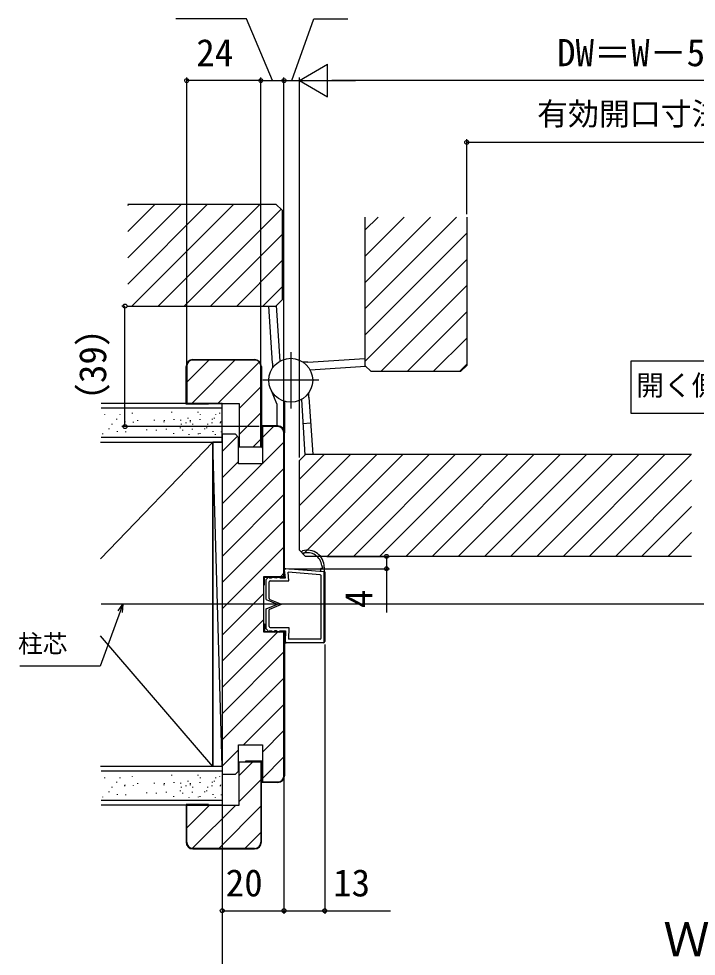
# Model space of a CAD drawing. Units: millimetres, scale not verified. Extents: x -525 to 525, y -783 to 779.
# Drawn here: x -148.4 to 71, y -518.1 to -214.7 of the extents above; entities that cross this region are included whole.
import ezdxf
from ezdxf.enums import TextEntityAlignment as Align

# ---------------------------------------------------------------- set-up
doc = ezdxf.new("R2010")
doc.units = ezdxf.units.MM
doc.header["$LTSCALE"] = 4
for name, color, linetype in [('0-2_USER1', 3, 'Continuous'), ('0-3_YKK_11', 7, 'Continuous'), ('0-4_YKK_12', 2, 'Continuous'), ('0-5_YKK_13', 4, 'Continuous'), ('0-7_YKK_D', 6, 'Continuous'), ('0-9_YSS_K', 3, 'Continuous'), ('0-A_YSS_KE', 3, 'Continuous')]:
    doc.layers.add(name, color=color, linetype=linetype)
doc.styles.add('ＭＳ ゴシック', font='')
doc.styles.get('ＭＳ ゴシック').set_extended_font_data('MS Gothic')

msp = doc.modelspace()

# ---------------------------------------------------------------- linework, layer by layer
at = {"layer": '0-2_USER1'}
msp.add_lwpolyline([(85.81, -325.412), (85.81, -342.424), (49.969, -342.424), (49.969, -325.412)], close=True, dxfattribs=at)
at = {"layer": '0-3_YKK_11'}
for points in [[(-64.5, -346.68), (-69.5, -346.68), (-69.5, -358.68), (-77.2, -358.68), (-77.2, -350.18), (-78.2, -349.18), (-82.5, -349.18)], [(-64.5, -346.48), (-69.7, -346.48), (-69.7, -353.48), (-69.5, -353.48)], [(-62.5, -459.68), (-62.5, -413.18), (-69, -413.18), (-69, -395.18), (-62.5, -395.18), (-62.5, -348.68)], [(-69, -397.88), (-68.8, -397.88), (-68.8, -395.38), (-62.3, -395.38), (-62.3, -348.68)], [(-82.5, -349.18), (-82.5, -459.18), (-78.2, -459.18), (-77.2, -458.18), (-77.2, -449.68), (-69.5, -449.68), (-69.5, -461.68), (-64.5, -461.68)], [(-69, -410.48), (-68.8, -410.48), (-68.8, -412.98), (-62.3, -412.98), (-62.3, -459.68)], [(-64.5, -461.88), (-69.7, -461.88), (-69.7, -454.88), (-69.5, -454.88)]]:
    msp.add_lwpolyline(points, dxfattribs=at)
for centre, radius, start, end in [((-64.5, -348.68), 2.2, 0.00001, 89.99999), ((-64.5, -348.68), 2, 0.00001, 89.99999), ((-64.5, -459.68), 2, 270.00001, 359.99999), ((-64.5, -459.68), 2.2, 270.00001, 359.99999)]:
    msp.add_arc(centre, radius, start, end, dxfattribs=at)
at = {"layer": '0-4_YKK_12'}
for p, q in [((-113.1, -274.682), (-65.1, -274.682)), ((-113.1, -275.086), (-112.695, -274.682)), ((-113.1, -283.571), (-104.21, -274.682)), ((-113.1, -292.057), (-95.725, -274.682)), ((-113.1, -300.542), (-87.24, -274.682)), ((-111.754, -307.682), (-78.754, -274.682)), ((-103.269, -307.682), (-70.269, -274.682)), ((-63.1, -276.682), (-65.1, -274.682)), ((-94.784, -307.682), (-63.442, -276.34)), ((-63.1, -276.682), (-63.1, -305.682)), ((-36.3, -278.882), (-36.3, -326.882)), ((-36.3, -283.139), (-32.043, -278.882)), ((-36.3, -291.624), (-23.557, -278.882)), ((-36.3, -300.11), (-15.072, -278.882)), ((-36.3, -308.595), (-6.587, -278.882)), ((-3.3, -278.882), (-3.3, -326.882)), ((-86.298, -307.682), (-63.1, -284.483)), ((-36.3, -317.08), (-3.3, -284.08)), ((-77.813, -307.682), (-63.1, -292.968)), ((-36.3, -325.565), (-3.3, -292.565)), ((-69.328, -307.682), (-63.1, -301.454)), ((-31.131, -328.882), (-3.3, -301.051)), ((-63.1, -305.682), (-65.1, -307.682)), ((-113.1, -307.682), (-65.1, -307.682)), ((-22.646, -328.882), (-3.3, -309.536)), ((-14.16, -328.882), (-3.3, -318.021)), ((-60.3, -322.582), (-60.3, -340.782)), ((-34.3, -328.882), (-36.3, -326.882)), ((-5.675, -328.882), (-3.3, -326.507)), ((-5.3, -328.882), (-3.3, -326.882)), ((-5.3, -328.882), (-34.3, -328.882)), ((-51.2, -331.682), (-69.4, -331.682)), ((-57.5, -357.682), (-55.5, -355.682)), ((-57.5, -363.736), (-49.446, -355.682)), ((-57.5, -372.221), (-40.96, -355.682)), ((-57.5, -380.707), (-32.475, -355.682)), ((-57.5, -386.682), (-57.5, -357.682)), ((-56.245, -387.937), (-23.99, -355.682)), ((69.5, -355.682), (-55.5, -355.682)), ((-48.505, -388.682), (-15.505, -355.682)), ((-40.019, -388.682), (-7.019, -355.682)), ((-31.534, -388.682), (1.466, -355.682)), ((-23.049, -388.682), (9.951, -355.682)), ((-14.563, -388.682), (18.437, -355.682)), ((-6.078, -388.682), (26.922, -355.682)), ((2.407, -388.682), (35.407, -355.682)), ((10.892, -388.682), (43.892, -355.682)), ((19.378, -388.682), (52.378, -355.682)), ((27.863, -388.682), (60.863, -355.682)), ((36.348, -388.682), (69.348, -355.682)), ((44.834, -388.682), (69.5, -364.015)), ((53.319, -388.682), (69.5, -372.5)), ((61.804, -388.682), (69.5, -380.986)), ((-57.5, -386.682), (-55.5, -388.682)), ((69.5, -388.682), (-55.5, -388.682)), ((-49.3, -393.694), (-49.3, -416.183)), ((263.825, -404.182), (-121.716, -404.182)), ((-62.299, -416.153), (-62.209, -413.656)), ((-49.8, -416.683), (-61.8, -416.683))]:
    msp.add_line(p, q, dxfattribs=at)
for centre, start, end in [((-61.8, -416.183), 176.55187, 270), ((-49.8, -416.183), 270, 360)]:
    msp.add_arc(centre, 0.5, start, end, dxfattribs=at)
at = {"layer": '0-5_YKK_13'}
for p, q in [((-66.176, -326.156), (-67.393, -307.682)), ((-63.716, -325.458), (-64.901, -307.482)), ((-54.774, -325.806), (-36.3, -324.589)), ((-66.178, -326.125), (-66.183, -327.707)), ((-54.744, -325.804), (-56.325, -325.799)), ((-54.076, -328.265), (-36.101, -327.081)), ((-64.8, -339.286), (-66.81, -334.515)), ((-54.422, -337.238), (-54.417, -335.656)), ((-64.8, -339.286), (-64.8, -346.682)), ((-62.439, -338.452), (-62.3, -338.782)), ((-62.3, -338.782), (-62.3, -348.682)), ((-56.884, -337.906), (-55.699, -355.881)), ((-54.424, -337.207), (-53.207, -355.682)), ((-53.872, -345.594), (-56.366, -345.758)), ((-62, -395.583), (-62.299, -393.054)), ((-49.45, -393.683), (-61.95, -392.683)), ((-60.885, -396.633), (-61.199, -393.803)), ((-50.774, -394.622), (-61.199, -393.803)), ((-50.65, -392.977), (-50.65, -393.587)), ((-49.45, -392.183), (-49.45, -393.683)), ((-49.45, -416.183), (-49.45, -393.683)), ((-49.45, -416.183), (-49.45, -394.148)), ((-67.3, -395.183), (-68.3, -396.183)), ((-68.3, -402.683), (-68.3, -396.183)), ((-67.3, -395.183), (-67.3, -395.583)), ((-67.3, -395.583), (-66.6, -395.583)), ((-67.25, -402.37), (-67.25, -396.933)), ((-66.95, -396.633), (-60.885, -396.633)), ((-66.6, -395.583), (-65.6, -395.183)), ((-65.6, -395.183), (-65.6, -395.583)), ((-64.9, -395.583), (-65.6, -395.583)), ((-64.9, -395.583), (-63.9, -395.183)), ((-63.9, -395.183), (-63.9, -395.583)), ((-63.9, -395.583), (-62, -395.583)), ((-50.5, -415.183), (-50.5, -394.921)), ((-68.3, -402.683), (-64.623, -404.183)), ((-67.063, -402.648), (-63.3, -404.183)), ((-68.3, -405.683), (-64.623, -404.183)), ((-68.3, -412.183), (-68.3, -405.683)), ((-67.25, -411.433), (-67.25, -405.997)), ((-67.063, -405.719), (-63.3, -404.183)), ((-67.3, -413.183), (-68.3, -412.183)), ((-66.95, -411.733), (-60.885, -411.733)), ((-60.885, -411.733), (-61.057, -415.483)), ((-67.3, -413.183), (-67.3, -412.783)), ((-67.3, -412.783), (-66.6, -412.783)), ((-66.6, -412.783), (-65.6, -413.183)), ((-65.6, -413.183), (-65.6, -412.783)), ((-64.9, -412.783), (-65.6, -412.783)), ((-64.9, -412.783), (-63.9, -413.183)), ((-63.9, -413.183), (-63.9, -412.783)), ((-63.9, -412.783), (-62, -412.783)), ((-62, -412.783), (-62.149, -416.162)), ((-50.8, -415.483), (-61.057, -415.483)), ((-61.8, -416.533), (-49.8, -416.533))]:
    msp.add_line(p, q, dxfattribs=at)
msp.add_circle((-60.3, -331.682), 7.1, dxfattribs=at)
for centre, radius, start, end in [((-56.4, -387.294), 0.4, 106.51783, 180), ((-56.4, -387.294), 0.4, 180, 286.51783), ((-54.95, -392.183), 5.5, 360, 106.51783), ((-54.95, -392.183), 4.7, 6.14439, 106.51783), ((-61.95, -393.033), 0.35, 90, 183.44813), ((-50.15, -392.977), 0.5, 97.18076, 180), ((-49.979, -391.648), 0.3, 186.14439, 243.11972), ((-50.25, -392.183), 0.3, 277.18076, 63.11972), ((-66.95, -396.933), 0.3, 90, 180), ((-50.8, -394.921), 0.3, 360, 85.03026), ((-66.95, -402.37), 0.3, 180, 247.805), ((-66.95, -405.997), 0.3, 112.195, 180), ((-66.95, -411.433), 0.3, 180, 270), ((-50.8, -415.183), 0.3, 270, 360), ((-61.8, -416.183), 0.35, 176.55187, 270), ((-49.8, -416.183), 0.35, 270, 360)]:
    msp.add_arc(centre, radius, start, end, dxfattribs=at)
at = {"layer": '0-7_YKK_D'}
for p, q in [((-57.5, -234.682), (-48.407, -229.432)), ((-48.407, -239.932), (-48.407, -229.432)), ((-94, -326.18), (-94, -233.682)), ((-70, -234.682), (-94, -234.682)), ((-70, -326.181), (-70, -233.682)), ((-70, -326.181), (-70, -233.682)), ((-70, -234.682), (-62.5, -234.682)), ((-62.5, -347.682), (-62.5, -233.682)), ((-62.5, -347.682), (-62.5, -233.682)), ((-62.5, -234.682), (-57.5, -234.682)), ((-57.5, -356.682), (-57.5, -233.682)), ((-57.5, -356.682), (-57.5, -233.682)), ((-57.5, -234.682), (-48.407, -239.932)), ((-57.5, -234.682), (-39.313, -234.682)), ((189, -234.682), (-47, -234.682)), ((-3.3, -277.882), (-3.3, -253.682)), ((191.3, -254.682), (-3.3, -254.682)), ((-114.1, -307.682), (-115, -307.682)), ((-114, -346.682), (-114, -307.682)), ((-70.5, -346.682), (-115, -346.682)), ((-48.626, -388.682), (-28.3, -388.682)), ((-60.95, -392.683), (-28.3, -392.683)), ((-49.3, -417.18), (-49.3, -504.379)), ((-82.5, -460.18), (-82.5, -524.379)), ((-82.5, -460.18), (-82.5, -504.379)), ((-62.501, -460.735), (-62.501, -504.379)), ((-62.501, -460.735), (-62.501, -504.379)), ((-82.5, -503.379), (-62.501, -503.379))]:
    msp.add_line(p, q, dxfattribs=at)
for points in [[(-66.25, -234.682), (-74.608, -214.682), (-97.563, -214.682)], [(-60, -234.682), (-52.829, -214.682), (-41.875, -214.682)], [(-29.3, -388.682), (-29.3, -392.683), (-29.3, -406.802)], [(-114.659, -404.182), (-115.536, -406.576), (-121.986, -424.182), (-148.081, -424.182)], [(-116.178, -406.341), (-114.659, -404.182), (-114.895, -406.811)], [(-62.501, -503.379), (-49.3, -503.379), (-28.023, -503.379)]]:
    msp.add_lwpolyline(points, dxfattribs=at)
for centre in [(-94, -234.682), (-70, -234.682), (-70, -234.682), (-62.5, -234.682), (-62.5, -234.682), (-3.3, -254.682), (-114, -307.682), (-114, -346.682), (-29.3, -388.682), (-29.3, -392.683), (-82.5, -503.379), (-62.501, -503.379), (-62.501, -503.379), (-49.3, -503.379)]:
    msp.add_circle(centre, 0.637, dxfattribs=at)
at = {"layer": '0-9_YSS_K'}
for p, q in [((-94, -332.315), (-86.866, -325.181)), ((-92.381, -339.181), (-78.381, -325.181)), ((-83.896, -339.181), (-70.535, -325.82)), ((-77, -340.771), (-70, -333.771)), ((-82.5, -339.181), (-121.716, -339.181)), ((-82.5, -351.681), (-82.5, -339.181)), ((-82.5, -340.681), (-121.716, -340.681)), ((-120.642, -342.725), (-120.642, -342.925)), ((-115.707, -342.725), (-115.707, -342.925)), ((-111.67, -342.276), (-111.67, -342.476)), ((-98.886, -341.94), (-98.886, -342.14)), ((-90.408, -341.94), (-90.408, -342.14)), ((-89.663, -342.725), (-89.663, -342.925)), ((-84.729, -342.725), (-84.729, -342.925)), ((-83.343, -342.276), (-83.343, -342.476)), ((-77, -349.256), (-70, -342.256)), ((-118.204, -345.816), (-118.204, -346.016)), ((-116.717, -344.183), (-116.717, -344.383)), ((-114.166, -345.367), (-114.166, -345.567)), ((-114.025, -345.08), (-114.025, -345.28)), ((-111.334, -345.192), (-111.334, -345.392)), ((-109.905, -344.582), (-109.905, -344.782)), ((-104.493, -344.519), (-104.493, -344.719)), ((-101.382, -345.031), (-101.382, -345.231)), ((-101.353, -344.631), (-101.353, -344.831)), ((-98.213, -344.295), (-98.213, -344.495)), ((-96.015, -344.519), (-96.015, -344.719)), ((-95.746, -345.753), (-95.746, -345.953)), ((-94.317, -345.367), (-94.317, -345.567)), ((-93.615, -343.846), (-93.615, -344.046)), ((-92.904, -345.031), (-92.904, -345.231)), ((-92.875, -344.631), (-92.875, -344.831)), ((-92.159, -345.816), (-92.159, -346.016)), ((-89.735, -344.295), (-89.735, -344.495)), ((-87.268, -345.753), (-87.268, -345.953)), ((-87.225, -345.816), (-87.225, -346.016)), ((-85.839, -345.367), (-85.839, -345.567)), ((-85.738, -344.183), (-85.738, -344.383)), ((-85.137, -343.846), (-85.137, -344.046)), ((-83.188, -345.367), (-83.188, -345.567)), ((-83.047, -345.08), (-83.047, -345.28)), ((-119.213, -347.273), (-119.213, -347.473)), ((-116.521, -348.171), (-116.521, -348.371)), ((-113.83, -348.283), (-113.83, -348.483)), ((-106.989, -347.61), (-106.989, -347.81)), ((-103.849, -347.722), (-103.849, -347.922)), ((-100.709, -347.386), (-100.709, -347.586)), ((-98.242, -348.843), (-98.242, -349.043)), ((-96.111, -346.937), (-96.111, -347.137)), ((-95.371, -347.722), (-95.371, -347.922)), ((-92.231, -347.386), (-92.231, -347.586)), ((-89.764, -348.843), (-89.764, -349.043)), ((-88.235, -347.273), (-88.235, -347.473)), ((-87.633, -346.937), (-87.633, -347.137)), ((-85.543, -348.171), (-85.543, -348.371)), ((-82.852, -348.283), (-82.852, -348.483)), ((-69.5, -350.241), (-65.939, -346.68)), ((-121.916, -351.681), (-85.5, -351.682)), ((-85.5, -351.682), (-121.916, -389.491)), ((-82.5, -350.181), (-121.716, -350.181)), ((-121.716, -351.681), (-82.5, -351.682)), ((-121.231, -348.956), (-121.231, -349.156)), ((-93.308, -349.18), (-93.308, -349.38)), ((-90.253, -348.956), (-90.253, -349.156)), ((-85.5, -456.682), (-85.5, -351.682)), ((-82.5, -351.682), (-85.5, -351.682)), ((-84.83, -349.18), (-84.83, -349.38)), ((-82.5, -354.756), (-77.562, -349.818)), ((-82.5, -351.682), (-82.5, -456.682)), ((-82.5, -371.727), (-62.5, -351.727)), ((-72.44, -353.181), (-70, -350.741)), ((-82.5, -363.241), (-77.2, -357.941)), ((-82.5, -380.212), (-62.5, -360.212)), ((-82.5, -388.697), (-62.5, -368.697)), ((-82.5, -397.182), (-62.5, -377.182)), ((-82.5, -405.668), (-62.5, -385.668)), ((-63.527, -395.18), (-62.5, -394.153)), ((-82.5, -414.153), (-69, -400.653)), ((-82.5, -422.638), (-69, -409.138)), ((-85.5, -456.682), (-121.916, -414.426)), ((-82.5, -431.124), (-64.556, -413.18)), ((-82.5, -439.609), (-62.5, -419.609)), ((-82.5, -448.094), (-62.5, -428.094)), ((-75.6, -449.68), (-62.5, -436.579)), ((-69.5, -452.065), (-62.5, -445.065)), ((-82.5, -456.579), (-77.2, -451.279)), ((-69.5, -460.55), (-62.5, -453.55)), ((-85.5, -456.682), (-121.916, -456.682)), ((-82.5, -456.682), (-121.716, -456.682)), ((-82.5, -456.682), (-85.5, -456.682)), ((-82.5, -456.682), (-82.5, -469.182)), ((-77, -459.565), (-72.614, -455.179)), ((-82.5, -458.182), (-121.716, -458.182)), ((-120.642, -460.226), (-120.642, -460.426)), ((-115.707, -460.226), (-115.707, -460.426)), ((-111.67, -459.778), (-111.67, -459.978)), ((-98.886, -459.441), (-98.886, -459.641)), ((-90.408, -459.441), (-90.408, -459.641)), ((-89.663, -460.226), (-89.663, -460.426)), ((-84.729, -460.226), (-84.729, -460.426)), ((-83.343, -459.778), (-83.343, -459.978)), ((-77, -468.05), (-70, -461.05)), ((-118.204, -463.317), (-118.204, -463.517)), ((-116.717, -461.684), (-116.717, -461.884)), ((-114.166, -462.868), (-114.166, -463.068)), ((-114.025, -462.581), (-114.025, -462.781)), ((-111.334, -462.693), (-111.334, -462.893)), ((-109.905, -462.083), (-109.905, -462.283)), ((-104.493, -462.02), (-104.493, -462.22)), ((-101.382, -462.532), (-101.382, -462.732)), ((-101.353, -462.133), (-101.353, -462.333)), ((-98.213, -461.796), (-98.213, -461.996)), ((-96.015, -462.02), (-96.015, -462.22)), ((-95.746, -463.254), (-95.746, -463.454)), ((-94.317, -462.868), (-94.317, -463.068)), ((-93.615, -461.348), (-93.615, -461.548)), ((-92.904, -462.532), (-92.904, -462.732)), ((-92.875, -462.133), (-92.875, -462.333)), ((-92.159, -463.317), (-92.159, -463.517)), ((-89.735, -461.796), (-89.735, -461.996)), ((-87.268, -463.254), (-87.268, -463.454)), ((-87.225, -463.317), (-87.225, -463.517)), ((-85.839, -462.868), (-85.839, -463.068)), ((-85.738, -461.684), (-85.738, -461.884)), ((-85.137, -461.348), (-85.137, -461.548)), ((-83.188, -462.868), (-83.188, -463.068)), ((-83.047, -462.581), (-83.047, -462.781)), ((-121.231, -466.457), (-121.231, -466.657)), ((-119.213, -464.775), (-119.213, -464.975)), ((-116.521, -465.672), (-116.521, -465.872)), ((-113.83, -465.784), (-113.83, -465.984)), ((-106.989, -465.111), (-106.989, -465.311)), ((-103.849, -465.223), (-103.849, -465.423)), ((-100.709, -464.887), (-100.709, -465.087)), ((-98.242, -466.345), (-98.242, -466.545)), ((-96.111, -464.438), (-96.111, -464.638)), ((-95.371, -465.223), (-95.371, -465.423)), ((-93.308, -466.681), (-93.308, -466.881)), ((-92.231, -464.887), (-92.231, -465.087)), ((-90.253, -466.457), (-90.253, -466.657)), ((-89.764, -466.345), (-89.764, -466.545)), ((-88.235, -464.775), (-88.235, -464.975)), ((-87.633, -464.438), (-87.633, -464.638)), ((-85.543, -465.672), (-85.543, -465.872)), ((-84.83, -466.681), (-84.83, -466.881)), ((-82.852, -465.784), (-82.852, -465.984)), ((-82.5, -467.682), (-121.716, -467.682)), ((-82.5, -469.182), (-121.716, -469.182)), ((-94, -476.565), (-86.614, -469.179)), ((-92.125, -483.175), (-78.129, -469.179)), ((-83.643, -483.179), (-70, -469.535)), ((-75.158, -483.179), (-70, -478.021))]:
    msp.add_line(p, q, dxfattribs=at)
msp.add_lwpolyline([(-82.5, -456.682), (-85.5, -351.682), (-85.5, -456.682)], dxfattribs=at)
at = {"layer": '0-A_YSS_KE'}
for p, q in [((-92, -324.981), (-72, -324.981)), ((-72, -325.181), (-92, -325.181)), ((-72, -483.179), (-92, -483.179)), ((-92, -483.379), (-72, -483.379))]:
    msp.add_line(p, q, dxfattribs=at)
for points in [[(-87, -339.181), (-87, -339.381), (-94.2, -339.381), (-94.2, -327.181)], [(-94, -327.181), (-94, -339.181), (-77, -339.181), (-77, -353.181)], [(-77, -353.181), (-70, -353.181), (-70, -327.181)], [(-69.8, -327.181), (-69.8, -353.381), (-75, -353.381), (-75, -353.181)], [(-69.8, -481.179), (-69.8, -454.979), (-75, -454.979), (-75, -455.179)], [(-94, -481.179), (-94, -469.179), (-77, -469.179), (-77, -455.179)], [(-77, -455.179), (-70, -455.179), (-70, -481.179)], [(-87, -469.179), (-87, -468.979), (-94.2, -468.979), (-94.2, -481.179)]]:
    msp.add_lwpolyline(points, dxfattribs=at)
for centre, radius, start, end in [((-92, -327.181), 2.2, 90, 180), ((-92, -327.181), 2, 90, 180), ((-72, -327.181), 2.2, 0, 90), ((-72, -327.181), 2, 0, 90), ((-92, -481.179), 2.2, 180, 270), ((-92, -481.179), 2, 180, 270), ((-72, -481.179), 2, 270, 0), ((-72, -481.179), 2.2, 270, 0)]:
    msp.add_arc(centre, radius, start, end, dxfattribs=at)

# ---------------------------------------------------------------- texts
at = {"layer": '0-2_USER1', "style": 'ＭＳ ゴシック'}
msp.add_text('開く側', height=6.598, dxfattribs=at).set_placement((51.554, -338.614), align=Align.BOTTOM_LEFT)
at = {"layer": '0-7_YKK_D', "style": 'ＭＳ ゴシック'}
for s, height, p in [('24', 8.798, (-90.898, -232.682)), ('DW＝W－50', 8.798, (25.932, -232.682)), ('有効開口寸法＝W－113', 7.331, (19.483, -251.318)), ('柱芯', 5.865, (-148.627, -421.636)), ('20', 8.798, (-81.364, -501.379)), ('13', 8.798, (-46.591, -501.379)), ('Ｗ', 11, (60.347, -521.379))]:
    msp.add_text(s, height=height, dxfattribs=at).set_placement(p, align=Align.BOTTOM_LEFT)
for s, p in [('（39）', (-117.432, -344.602)), ('4', (-31.3, -405.415))]:
    msp.add_text(s, height=8.798, rotation=90, dxfattribs=at).set_placement(p, align=Align.BOTTOM_LEFT)

doc.saveas('drawing.dxf')
